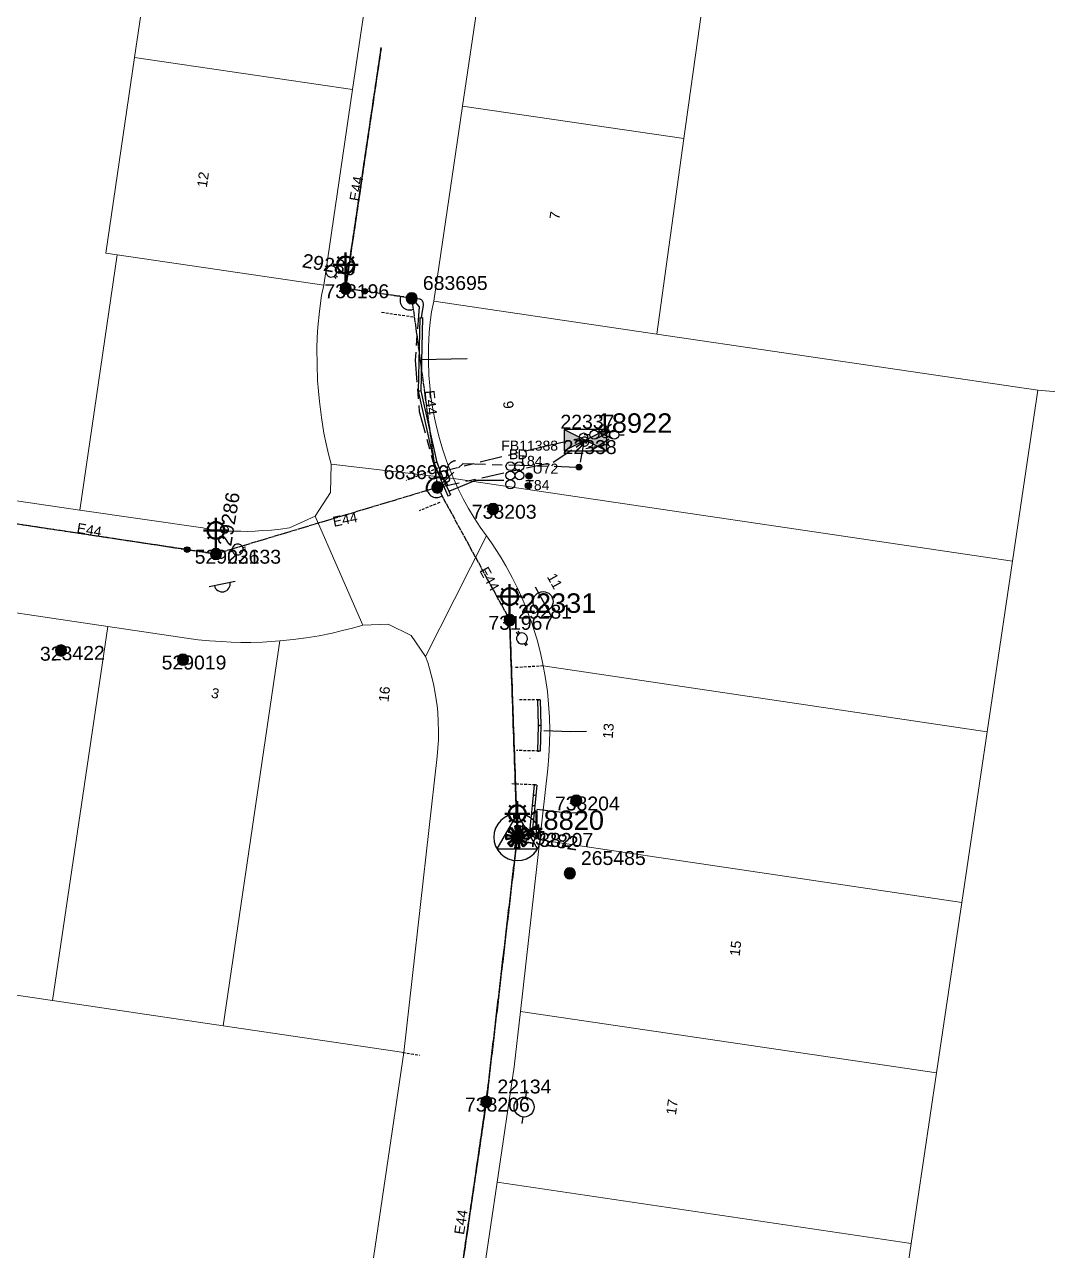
# Model space of a CAD drawing. Header units: metres. Extents: x 305195 to 306755, y 6261447 to 6263623.
# Drawn here: x 306261.3 to 306445.3, y 6262394 to 6262614.5 of the extents above; entities that cross this region are included whole.
import ezdxf
from ezdxf.enums import TextEntityAlignment as Align

# ---------------------------------------------------------------- set-up
doc = ezdxf.new("R2010")
doc.units = ezdxf.units.M
for name, pattern in [('Cable Exist OH', [1, 1, 0]), ('Cable Exist UG', [8.2, 4, -1.2, 1.8, -1.2]), ('DASHED', [0.75, 0.5, -0.25])]:
    doc.linetypes.add(name, pattern=pattern)
doc.layers.get('0').update_dxf_attribs({"color": 6})
for name, color, linetype, lineweight in [('Cadastre Buildings_SP_EXT', 9, 'Continuous', 5), ('Cadastre Land Parcels_SP_EXT', 9, 'Continuous', 5), ('Cadastre Roads_SP_EXT', 9, 'Continuous', 5)]:
    doc.layers.add(name, color=color, linetype=linetype, lineweight=lineweight)
for name, color, linetype in [('Duct_SP_EXT', 7, 'Continuous'), ('Equip_HV_EXT', 7, 'Continuous'), ('Equip_LV_EXT', 7, 'Continuous'), ('Equip_SP_HV_EXT', 7, 'Continuous'), ('Equip_SP_LV_EXT', 7, 'Continuous'), ('Equip_SP_SL_EXT', 7, 'Continuous'), ('Mains_HV_EXT', 7, 'Continuous'), ('Mains_LV_EXT', 7, 'Continuous'), ('Sub_SP_EXT', 7, 'Continuous'), ('Sub_SP_TR_HV_LV_EXT', 7, 'Continuous'), ('SupportsOH_SP_TR_HV_LV_SL_EXT', 7, 'Continuous'), ('Trench_SP_EXT', 7, 'Continuous')]:
    doc.layers.add(name, color=color, linetype=linetype)
doc.layers.add('UNKNOWN_FEATURES', color=1, linetype='DASHED', plot=False)
doc.styles.add('HVSW_LABEL', font='arial.ttf')
doc.styles.add('iecARIAL', font='arial.ttf', dxfattribs={"height": 2})
doc.styles.add('POLE_LABEL', font='arial.ttf')
doc.styles.get("Standard").update_dxf_attribs({"font": 'arial.ttf'})
doc.styles.add('SWITCH_LABEL', font='arial.ttf', dxfattribs={"height": 2.5})

# ---------------------------------------------------------------- blocks, each defined once
blk = doc.blocks.new('SUB_POLE_EXT')
blk.add_wipeout([(0, 4.22), (0.42, 4.2), (0.83, 4.14), (1.21, 4.05), (1.62, 3.9), (1.99, 3.72), (2.35, 3.51), (2.68, 3.26), (2.99, 2.99), (3.28, 2.66), (3.52, 2.34), (3.76, 1.92), (3.9, 1.62), (4.04, 1.23), (4.18, 0.63), (4.22, 0), (4.18, -0.61), (4.06, -1.15), (3.9, -1.62), (3.58, -2.24), (3.22, -2.73), (2.97, -3.01), (2.68, -3.26), (2.36, -3.5), (2, -3.72), (1.64, -3.89), (1.25, -4.03), (0.82, -4.14), (0.42, -4.2), (0, -4.22), (-0.41, -4.2), (-0.8, -4.15), (-1.21, -4.05), (-1.62, -3.9), (-1.99, -3.73), (-2.35, -3.51), (-2.68, -3.26), (-2.96, -3.02), (-3.23, -2.72), (-3.51, -2.35), (-3.71, -2.01), (-3.91, -1.6), (-4.05, -1.21), (-4.16, -0.76), (-4.22, -0.14), (-4.21, 0.39), (-4.14, 0.83), (-4.03, 1.27), (-3.9, 1.63), (-3.71, 2.02), (-3.5, 2.37), (-3.28, 2.67), (-2.99, 2.99), (-2.68, 3.27), (-2.33, 3.52), (-1.98, 3.73), (-1.63, 3.9), (-1.2, 4.05), (-0.78, 4.15), (-0.4, 4.21)])
blk.add_line((2.16, 0.48), (2.16, 0.48, 0))
blk.add_lwpolyline([(-4.22, 0, 1), (4.22, 0, 1)], format="xyb", close=True)
blk.add_lwpolyline([(2.14, 0.52), (0, 4.22), (-3.66, -2.11), (3.66, -2.11)], close=True)
for tag, height, flags, p in [('ASSET_NUM', 3.5, 8, (2, 2)), ('STREET_CODE', 0.2, 9, (1.5, 0)), ('CONSTRUCTED_VOLTAGE', 0.2, 9, (1.5, -0.2)), ('OPERATING_VOLTAGE', 0.2, 9, (1.5, -0.6)), ('OPERATED_BY', 0.2, 9, (1.5, -0.8)), ('ORIENTATION', 0.2, 9, (1.5, -1.2)), ('OWNED_BY', 0.2, 9, (1.5, -1.4)), ('SECONDARY_VOLTAGE', 0.2, 9, (1.5, -1.6)), ('STATE', 0.2, 9, (1.5, -1.8)), ('SUBSTATION_TYPE', 0.2, 9, (1.5, -2)), ('NO_PHASES', 0.2, 9, (1.5, -0.4)), ('MAINTAINED_BY', 0.2, 9, (1.5, -1)), ('USAGE', 0.2, 9, (1.5, -2.2)), ('STREETNAME', 0.2, 9, (1.5, -2.8)), ('SUBURB', 0.2, 9, (1.5, -3)), ('Z', 0.2, 1, (1.5, -3.4)), ('LEGEND', 0.2, 9, (1.5, -2.4)), ('LOCATION', 0.2, 9, (1.5, -2.6)), ('NOTES', 0.2, 9, (1.5, -3.2))]:
    blk.add_attdef(tag, text='', height=height, dxfattribs=dict(flags=flags)).set_placement(p, align=Align.MIDDLE_LEFT)
blk = doc.blocks.new('SUB_PADMOUNT_EXT')
for points in [[(0, 0), (-3.84, 1.92), (-3.84, -1.92)], [(0, 0), (3.84, 1.92), (3.84, -1.92)]]:
    blk.add_hatch(color=256).paths.add_polyline_path(points)
for p, q in [((3.84, 1.92), (-3.84, -1.92)), ((-3.84, 1.92), (3.84, -1.92))]:
    blk.add_line(p, q)
blk.add_lwpolyline([(-3.84, -1.92), (3.84, -1.92), (3.84, 1.92), (-3.84, 1.92)], close=True)
for tag, height, flags, p in [('ASSET_NUM', 3.5, 8, (2, 2)), ('STREET_CODE', 0.2, 9, (1.5, 0)), ('CONSTRUCTED_VOLTAGE', 0.2, 9, (1.5, -0.2)), ('OPERATING_VOLTAGE', 0.2, 9, (1.5, -0.6)), ('ORIENTATION', 0.2, 9, (1.5, -0.8)), ('OWNED_BY', 0.2, 9, (1.5, -1)), ('OPERATED_BY', 0.2, 9, (1.5, -1.2)), ('SECONDARY_VOLTAGE', 0.2, 9, (1.5, -1.6)), ('STATE', 0.2, 9, (1.5, -1.8)), ('SUBSTATION_TYPE', 0.2, 9, (1.5, -2.2)), ('NO_PHASES', 0.2, 9, (1.5, -0.4)), ('MAINTAINED_BY', 0.2, 9, (1.5, -1.4)), ('PARENT', 0.2, 9, (1.5, -2)), ('STREETNAME', 0.2, 9, (1.5, -3)), ('SUBURB', 0.2, 9, (1.5, -3.2)), ('Z', 0.2, 1, (1.5, -3.6)), ('USAGE', 0.2, 9, (1.5, -2.4)), ('LEGEND', 0.2, 9, (1.5, -2.6)), ('LOCATION', 0.2, 9, (1.5, -2.8)), ('NOTES', 0.2, 9, (1.5, -3.4))]:
    blk.add_attdef(tag, text='', height=height, dxfattribs=dict(flags=flags)).set_placement(p, align=Align.MIDDLE_LEFT)
blk = doc.blocks.new('DUCT_EXT')
blk.add_circle((0, 0.8), 0.8)
at = {"flags": 1}
blk.add_attdef('Z', (0, 0), '', height=0.2, dxfattribs=at)
at = {"flags": 9}
for tag, p in [('DUCT_CODE', (0, 0)), ('XSECT_TYPE', (0, -0.2)), ('STATE', (0, -0.6)), ('FB_REFERENCE', (0, -0.4)), ('NOTES', (0, -0.8))]:
    blk.add_attdef(tag, text='', height=0.2, dxfattribs=at).set_placement(p, align=Align.MIDDLE_LEFT)
blk = doc.blocks.new('LV_OH_LINKS_OPEN_EXT')
for p, q in [((-0.17, 4.97), (-0.17, 5.46)), ((0.17, 4.97), (0.17, 5.46)), ((-0.17, 3), (-0.17, 2.5)), ((0.17, 3), (0.17, 2.5))]:
    blk.add_line(p, q)
blk.add_lwpolyline([(0, 2.99, 1), (0, 4.98, 1)], format="xyb", close=True)
at = {"flags": 9}
for tag, p in [('ACTUAL_STATUS', (0, 0)), ('CONSTRUCTED_VOLTAGE', (0, -0.2)), ('OPERATING_VOLTAGE', (0, -0.6)), ('ORIENTATION', (0, -0.8)), ('OWNED_BY', (0, -1)), ('STATE', (0, -1.2)), ('SWITCH_TYPE', (0, -1.4)), ('NO_PHASES', (0, -0.4)), ('USAGE', (0, -1.6)), ('LEGEND', (0, -1.8)), ('NOTES', (0, -2))]:
    blk.add_attdef(tag, text='', height=0.2, dxfattribs=at).set_placement(p, align=Align.MIDDLE_LEFT)
at = {"flags": 1}
blk.add_attdef('Z', (0, 0), '', height=0.2, dxfattribs=at)
blk = doc.blocks.new('LV_OH_LINKS_DISTFUSE_EXT')
for p, q in [((0, 0), (0.96, 0)), ((3.84, 0), (4.8, 0))]:
    blk.add_line(p, q)
blk.add_lwpolyline([(3.84, -1.2), (3.84, 1.2), (0.96, -1.2), (0.96, 1.2)], close=True)
at = {"flags": 9}
for tag, p in [('ACTUAL_STATUS', (0, 0)), ('CONSTRUCTED_VOLTAGE', (0, -0.2)), ('OPERATING_VOLTAGE', (0, -0.6)), ('ORIENTATION', (0, -0.8)), ('OWNED_BY', (0, -1)), ('STATE', (0, -1.2)), ('SWITCH_TYPE', (0, -1.4)), ('NO_PHASES', (0, -0.4)), ('USAGE', (0, -1.6)), ('NOTES', (0, -1.8))]:
    blk.add_attdef(tag, text='', height=0.2, dxfattribs=at).set_placement(p, align=Align.MIDDLE_LEFT)
at = {"flags": 1}
blk.add_attdef('Z', (0, 0), '', height=0.2, dxfattribs=at)
blk = doc.blocks.new('SL_LANTERN_EXT')
at = {"lineweight": 40}
for p, q in [((-1.46, 5.68), (-1.06, 5.28)), ((0, 1.97), (0, 6.47)), ((1.46, 5.68), (1.06, 5.28)), ((-2.25, 4.22), (2.25, 4.22)), ((-1.46, 2.76), (-1.06, 3.16)), ((0, 0), (0, 2.72)), ((1.46, 2.76), (1.06, 3.16))]:
    blk.add_line(p, q, dxfattribs=at)
blk.add_circle((0, 4.22), 1.5, dxfattribs=at)
at = {"style": 'iecARIAL', "flags": 8}
blk.add_attdef('ASSET_NUM', (1.5, 1.5), '', height=2.5, dxfattribs=at)
for tag, p, height, flags in [('OPERATING_VOLTAGE', (0.98, -1.65), 0.2, 9), ('ORIENTATION', (0.98, -1.85), 0.2, 9), ('OWNED_BY', (0.98, -2.05), 0.2, 9), ('STATE', (0.98, -2.25), 0.2, 9), ('CONSTRUCTED_VOLTAGE', (0.98, -0.65), 0.2, 9), ('CONTROL_TYPE', (0.98, -0.85), 0.2, 9), ('LANTERN_PURPOSE', (0.98, -1.05), 0.2, 9), ('LANTERN_TYPE', (0.98, -1.25), 0.2, 9), ('NO_PHASES', (0.98, -1.45), 0.2, 9), ('LNUMBER', (2.18, -3.25), 2.5, 8), ('USAGE', (0.98, -2.45), 0.2, 9), ('CEXIST', (0.98, -2.65), 0.2, 9), ('CNEW', (0.98, -2.85), 0.2, 9), ('CNUMBER', (0.98, -3.05), 0.2, 9), ('CREMOVE', (0.98, -3.25), 0.2, 9), ('CREPLACE', (0.98, -3.45), 0.2, 9), ('LKINGHEIGHT', (0.98, -3.65), 0.2, 9), ('LBRACKET', (0.98, -3.85), 0.2, 9), ('LBRACKETVOCAB', (0.98, -4.05), 0.2, 9), ('LCATEGORY', (0.98, -4.25), 0.2, 9), ('LCHARGE1', (0.98, -4.45), 0.2, 9), ('LCHARGE1PERCENT', (0.98, -4.65), 0.2, 9), ('LCHARGE2', (0.98, -4.85), 0.2, 9), ('LCHARGE2PERCENT', (0.98, -5.05), 0.2, 9), ('LCHARGE3', (0.98, -5.25), 0.2, 9), ('LCHARGE3PERCENT', (0.98, -5.45), 0.2, 9), ('LEXIST', (0.98, -5.65), 0.2, 9), ('LLAMP', (0.98, -5.85), 0.2, 9), ('LLAMPVOCAB', (0.98, -6.05), 0.2, 9), ('LMAST', (0.98, -6.25), 0.2, 9), ('LMASTVOCAB', (0.98, -6.45), 0.2, 9), ('LNEW', (0.98, -6.65), 0.2, 9), ('LANTNUMBER', (0.98, -6.85), 0.2, 9), ('LOUTREACH', (0.98, -7.25), 0.2, 9), ('LOUTREACHVOCAB', (0.98, -7.45), 0.2, 9), ('LRATECODE', (0.98, -7.65), 0.2, 9), ('LREMOVE', (0.98, -7.85), 0.2, 9), ('LREPLACE', (0.98, -8.05), 0.2, 9), ('LTYPE', (0.98, -8.25), 0.2, 9), ('LTYPEVOCAB', (0.98, -8.45), 0.2, 9), ('LEGEND', (0.98, -8.65), 0.2, 9), ('LOCATION', (0.98, -8.85), 0.2, 9), ('STREETNAME', (0.98, -9.25), 0.2, 9), ('SUBURB', (0.98, -9.45), 0.2, 1), ('NOTES', (0.98, -9.05), 0.2, 9)]:
    blk.add_attdef(tag, p, '', height=height, dxfattribs=dict(flags=flags))
blk = doc.blocks.new('SL_NIGHTWATCH_EXT')
at = {"lineweight": 40}
h = blk.add_hatch(color=256, dxfattribs=at)
h.paths.add_polyline_path([(0.39, 1.96, 0.098491), (-0.39, 1.96), (-0.2, 0.98, -0.098491), (0.19, 0.98)])
h.paths.add_polyline_path([(0.55, 0.83, -0.098491), (0.83, 0.56), (1.66, 1.11, 0.098491), (1.11, 1.66)])
h.paths.add_polyline_path([(0.98, 0.2, -0.098491), (0.98, -0.19), (1.96, -0.39, 0.098491), (1.96, 0.39)])
h.paths.add_polyline_path([(0.83, -0.55, -0.098491), (0.56, -0.83), (1.11, -1.66, 0.098491), (1.66, -1.11)])
h.paths.add_polyline_path([(-0.19, -0.98), (-0.39, -1.96, 0.098491), (0.39, -1.96), (0.2, -0.98, -0.098491)])
h.paths.add_polyline_path([(-0.83, -0.56), (-1.66, -1.11, 0.098491), (-1.11, -1.66), (-0.55, -0.83, -0.098491)])
h.paths.add_polyline_path([(-0.98, 0.19), (-1.96, 0.39, 0.098491), (-1.96, -0.39), (-0.98, -0.2, -0.098491)])
h.paths.add_polyline_path([(-1.11, 1.66, 0.098491), (-1.66, 1.11), (-0.83, 0.55, -0.098491), (-0.56, 0.83)])
for p, q in [((-1.16, 1.63), (-1.16, 1.63, 0)), ((-1.1, 1.64), (-1.1, 1.64, 0)), ((1.08, 1.63), (1.08, 1.63, 0)), ((-0.86, -0.57), (-0.86, -0.57, 0)), ((0.82, -0.57), (0.82, -0.57, 0)), ((1.13, -1.65), (1.13, -1.65, 0)), ((1.96, -0.37), (1.96, -0.37, 0))]:
    blk.add_line(p, q, dxfattribs=at)
for points in [[(-0.98, 0.19, 0.098491), (-0.98, -0.2), (-1.96, -0.39, -0.098491), (-1.96, 0.39)], [(-0.56, 0.83, 0.098491), (-0.83, 0.55), (-1.66, 1.11, -0.098491), (-1.11, 1.66)], [(-0.2, 0.98, -0.098491), (0.19, 0.98), (0.39, 1.96, 0.098491), (-0.39, 1.96)], [(0.83, 0.56), (1.66, 1.11, 0.098491), (1.11, 1.66), (0.55, 0.83, -0.098491)], [(0.98, -0.19), (1.96, -0.39, 0.098491), (1.96, 0.39), (0.98, 0.2, -0.098491)], [(-0.83, -0.56, 0.098491), (-0.55, -0.83), (-1.11, -1.66, -0.098491), (-1.66, -1.11)], [(0.2, -0.98), (0.39, -1.96, -0.098491), (-0.39, -1.96), (-0.19, -0.98, 0.098491)], [(0.56, -0.83), (1.11, -1.66, 0.098491), (1.66, -1.11), (0.83, -0.55, -0.098491)]]:
    blk.add_lwpolyline(points, format="xyb", close=True, dxfattribs=at)
blk.add_circle((0, 0), 1, dxfattribs=at)
blk = doc.blocks.new('POLE_EXT')
blk.add_hatch(color=256).paths.add_polyline_path([(-1, 0, 1), (1, 0, 1)])
blk.add_lwpolyline([(-1, 0, 1), (1, 0, 1)], format="xyb", close=True)
for tag, height, flags, p in [('pNumber', 2.5, 8, (-17.84, 2.07)), ('OWNED_BY', 0.2, 9, (1.35, -0.4)), ('SPECIAL_USE', 0.2, 9, (1.35, -0.8)), ('STATE', 0.2, 9, (1.35, -1)), ('cLV', 0.2, 9, (1.35, -1.4)), ('hDepth', 0.2, 9, (1.35, -1.6)), ('hDia', 0.2, 9, (1.35, -1.8)), ('cHV', 0.2, 9, (1.35, -2)), ('PARENT', 0.2, 9, (1.35, -0.6)), ('USAGE', 0.2, 9, (1.35, -1.2)), ('LBRACKET', 0.2, 9, (1.35, -2.2)), ('cLinedev', 0.2, 9, (1.35, -3.4)), ('pExisting', 0.2, 9, (1.35, -3.8)), ('pFooting', 0.2, 9, (1.35, -4.4)), ('LExisting', 0.2, 9, (1.35, -2.4)), ('LANTNUMBER', 0.2, 9, (1.35, -2.6)), ('LOther', 0.2, 9, (1.35, -2.8)), ('LRemove', 0.2, 9, (1.35, -3)), ('LEGEND', 0.2, 9, (1.35, -3.2)), ('LOCATION', 0.2, 9, (1.35, -3.6)), ('PFNUMBER', 0.2, 9, (1.35, -4)), ('NEWPFNUMBER', 0.2, 9, (1.35, -4.2)), ('pNew', 0.2, 9, (1.35, -4.6)), ('pRelocate', 0.2, 9, (1.35, -5)), ('pRemove', 0.2, 9, (1.35, -5.2)), ('pReplace', 0.2, 9, (1.35, -5.4)), ('pStay', 0.2, 9, (1.35, -5.6)), ('pType', 0.2, 9, (1.35, -5.8)), ('cspan', 0.2, 9, (1.35, -6)), ('STREETNAME', 0.2, 9, (1.35, -6.2)), ('SUBURB', 0.2, 9, (1.35, -6.4)), ('NOTES', 0.2, 9, (1.35, -6.6)), ('OPERATED_BY', 0.2, 9, (1.36, -7.01)), ('MAINTAINED_BY', 0.2, 9, (1.36, -6.81))]:
    blk.add_attdef(tag, text='', height=height, dxfattribs=dict(flags=flags)).set_placement(p, align=Align.MIDDLE_LEFT)
at = {"style": 'POLE_LABEL'}
for tag, height, flags, p in [('ASSET_NUM', 2.5, 8, (2, 2)), ('STRUCTURE_PLANT_NUMBER', 0.2, 9, (1.35, 0.03)), ('STREET_CODE', 0.2, 9, (1.35, -0.2))]:
    blk.add_attdef(tag, text='', height=height, dxfattribs=dict(at, flags=flags)).set_placement(p, align=Align.MIDDLE_LEFT)
at = {"flags": 1}
blk.add_attdef('Z', (1.35, -7.33), '', height=0.2, dxfattribs=at)
blk = doc.blocks.new('LV_UG_DFUSE_CLOSED_EXT')
for points in [[(1, 0), (0, 0)], [(5.04, 0.73), (2.16, -0.72)], [(5.05, -0.71), (2.16, 0.72)], [(6.2, 0.01), (7.2, 0.01)]]:
    blk.add_lwpolyline(points)
for centre in [(1.8, 0), (5.4, 0.01)]:
    blk.add_circle(centre, 0.8)
at = {"flags": 9}
for tag, p in [('ACTUAL_STATUS', (0, 0)), ('CONSTRUCTED_VOLTAGE', (0, -0.2)), ('OPERATING_VOLTAGE', (0, -0.6)), ('ORIENTATION', (0, -0.8)), ('STATE', (0, -1)), ('SWITCH_TYPE', (0, -1.2)), ('NO_PHASES', (0, -0.4)), ('USAGE', (0, -1.4)), ('NOTES', (0, -1.6))]:
    blk.add_attdef(tag, text='', height=0.2, dxfattribs=at).set_placement(p, align=Align.MIDDLE_LEFT)
at = {"flags": 1}
blk.add_attdef('Z', (0, 0), '', height=0.2, dxfattribs=at)
blk = doc.blocks.new('HV_ABS_OPEN_EXT')
for p, q in [((-3, 6.87), (-1.8, 6.87)), ((1.8, 6.87), (3, 6.87))]:
    blk.add_line(p, q)
blk.add_circle((0, 6.87), 1.8)
for tag, height, flags, p in [('ASSET_NUM', 2.5, 8, (2, 2)), ('STREET_CODE', 0.2, 9, (1.5, 0)), ('ACTUAL_STATUS', 0.2, 9, (1.5, -0.2)), ('CONSTRUCTED_VOLTAGE', 0.2, 9, (1.5, -0.4)), ('OPERATING_VOLTAGE', 0.2, 9, (1.5, -0.8)), ('ORIENTATION', 0.2, 9, (1.5, -1)), ('OWNED_BY', 0.2, 9, (1.5, -1.2)), ('STATE', 0.2, 9, (1.5, -1.4)), ('SWITCH_TYPE', 0.2, 9, (1.5, -1.6)), ('NO_PHASES', 0.2, 9, (1.5, -0.6)), ('USAGE', 0.2, 9, (1.5, -1.8)), ('LEGEND', 0.2, 9, (1.5, -2)), ('LOCATION', 0.2, 9, (1.5, -2.2)), ('STREETNAME', 0.2, 9, (1.5, -2.4)), ('SUBURB', 0.2, 9, (1.5, -2.6)), ('OPERATED_BY', 0.2, 9, (1.5, -3.2)), ('Z', 0.2, 1, (1.5, -3.6)), ('NOTES', 0.2, 9, (1.5, -2.8)), ('MAINTAINED_BY', 0.2, 9, (1.5, -3)), ('LABEL_ALIGNMENT', 0.2, 9, (1.5, -3.4))]:
    blk.add_attdef(tag, text='', height=height, dxfattribs=dict(flags=flags)).set_placement(p, align=Align.MIDDLE_LEFT)
blk = doc.blocks.new('HV_USL_CLOSED_EXT')
blk.add_line((2.4, 5.5), (-2.4, 5.5))
blk.add_lwpolyline([(1.44, 5.5, 0.414214), (0, 6.94, 0.414214), (-1.44, 5.5)], format="xyb")
for tag, height, flags, p in [('ASSET_NUM', 2.5, 8, (2, 2)), ('STREET_CODE', 0.2, 9, (1.5, 0)), ('ACTUAL_STATUS', 0.2, 9, (1.5, -0.2)), ('CONSTRUCTED_VOLTAGE', 0.2, 9, (1.5, -0.4)), ('OPERATING_VOLTAGE', 0.2, 9, (1.5, -0.8)), ('ORIENTATION', 0.2, 9, (1.5, -1)), ('OWNED_BY', 0.2, 9, (1.5, -1.2)), ('OPERATED_BY', 0.2, 9, (1.5, -1.4)), ('STATE', 0.2, 9, (1.5, -1.8)), ('SWITCH_TYPE', 0.2, 9, (1.5, -2)), ('NO_PHASES', 0.2, 9, (1.5, -0.6)), ('MAINTAINED_BY', 0.2, 9, (1.5, -1.6)), ('USAGE', 0.2, 9, (1.5, -2.2)), ('STREETNAME', 0.2, 9, (1.5, -2.8)), ('SUBURB', 0.2, 9, (1.5, -3)), ('Z', 0.2, 1, (1.5, -3.6)), ('LEGEND', 0.2, 9, (1.5, -2.4)), ('LOCATION', 0.2, 9, (1.5, -2.6)), ('NOTES', 0.2, 9, (1.5, -3.2)), ('LABEL_ALIGNMENT', 0.2, 9, (1.5, -3.4))]:
    blk.add_attdef(tag, text='', height=height, dxfattribs=dict(flags=flags)).set_placement(p, align=Align.MIDDLE_LEFT)
blk = doc.blocks.new('HV_ABS_CLOSED_EXT')
blk.add_line((-3, 6.87), (3, 6.87))
blk.add_circle((0, 6.87), 1.8)
at = {"style": 'HVSW_LABEL'}
for tag, height, flags, p in [('ASSET_NUM', 3.5, 8, (2, 2)), ('STREET_CODE', 0.2, 9, (0, -0.2))]:
    blk.add_attdef(tag, text='', height=height, dxfattribs=dict(at, flags=flags)).set_placement(p, align=Align.MIDDLE_LEFT)
at = {"flags": 1}
blk.add_attdef('Z', (0, 0), '', height=0.2, dxfattribs=at)
at = {"flags": 9}
for tag, p in [('ACTUAL_STATUS', (0, -0.4)), ('CONSTRUCTED_VOLTAGE', (0, -0.6)), ('OPERATING_VOLTAGE', (0, -1)), ('ORIENTATION', (0, -1.2)), ('OWNED_BY', (0, -1.4)), ('STATE', (0, -1.6)), ('SWITCH_TYPE', (0, -1.8)), ('NO_PHASES', (0, -0.8)), ('USAGE', (0, -2)), ('LEGEND', (0, -2.2)), ('STREETNAME', (0, -2.6)), ('SUBURB', (0, -2.8)), ('LOCATION', (0, -2.4)), ('NOTES', (0, -3))]:
    blk.add_attdef(tag, text='', height=0.2, dxfattribs=at).set_placement(p, align=Align.MIDDLE_LEFT)
blk = doc.blocks.new('SWG_HOLEC_SU_EXT')
blk.add_line((1.8, -2), (5.8, -2))
for points in [[(1, 0), (0, 0)], [(6.6, 0), (7.6, 0)]]:
    blk.add_lwpolyline(points)
for points in [[(1.8, -0.8, 1), (1.8, 0.8, 1)], [(5.8, -0.8, 1), (5.8, 0.8, 1)]]:
    blk.add_lwpolyline(points, format="xyb", close=True)
at = {"style": 'SWITCH_LABEL', "flags": 8}
blk.add_attdef('ASSET_NUM', text='', height=2.5, rotation=179.9544, dxfattribs=at).set_placement((-2.4, 0), align=Align.MIDDLE_LEFT)
at = {"flags": 1}
blk.add_attdef('Z', (0, 0), '', height=0.2, dxfattribs=at)
at = {"flags": 9}
for tag, p in [('ACTUAL_STATUS', (0, -0.4)), ('CONSTRUCTED_VOLTAGE', (0, -0.6)), ('OPERATING_VOLTAGE', (0, -1)), ('ORIENTATION', (0, -1.2)), ('OWNED_BY', (0, -1.4)), ('STATE', (0, -1.8)), ('SWITCH_TYPE', (0, -2)), ('NO_PHASES', (0, -0.8)), ('PARENT', (0, -1.6)), ('USAGE', (0, -2.2)), ('STREETNAME', (0, -2.6)), ('SUBURB', (0, -2.8)), ('LOCATION', (0, -2.4)), ('NOTES', (0, -3))]:
    blk.add_attdef(tag, text='', height=0.2, dxfattribs=at).set_placement(p, align=Align.MIDDLE_LEFT)
at = {"style": 'SWITCH_LABEL', "flags": 9}
blk.add_attdef('STREET_CODE', text='', height=0.2, dxfattribs=at).set_placement((0, -0.2), align=Align.MIDDLE_LEFT)
blk = doc.blocks.new('CABLE_LARGE_EXT')
h = blk.add_hatch(color=256)
edge = h.paths.add_edge_path()
edge.add_arc((0, 0.55), 0.55, 0, 360)
blk.add_circle((0, 0.55), 0.55)
at = {"flags": 1}
blk.add_attdef('Z', (0, 0), '', height=0.2, dxfattribs=at)
at = {"flags": 9}
for tag, p in [('COND_CODE', (0, 0)), ('STATE', (0, -0.4)), ('XSECT_SIZE', (0, -0.6)), ('FB_REFERENCE', (0, -0.2)), ('NOTES', (0, -0.8))]:
    blk.add_attdef(tag, text='', height=0.2, dxfattribs=at).set_placement(p, align=Align.MIDDLE_LEFT)
blk = doc.blocks.new('CONNECTOR_NODE_EXT')
h = blk.add_hatch(color=256)
edge = h.paths.add_edge_path()
edge.add_arc((0, 0), 0.5, 0, 360)
blk.add_circle((0, 0), 0.5)
at = {"flags": 1}
blk.add_attdef('Z', (0, 0), '', height=0.2, dxfattribs=at)
at = {"flags": 9}
for tag, p in [('CONNECTOR_TYPE', (0, 0)), ('CONSTRUCTED_VOLTAGE', (0, -0.2)), ('OPERATING_VOLTAGE', (0, -0.6)), ('ORIENTATION', (0, -0.8)), ('SUBTYPE', (0, -1)), ('NO_PHASES', (0, -0.4)), ('USAGE', (0, -1.2)), ('NOTES', (0, -1.4))]:
    blk.add_attdef(tag, text='', height=0.2, dxfattribs=at).set_placement(p, align=Align.MIDDLE_LEFT)

msp = doc.modelspace()

# ---------------------------------------------------------------- linework, layer by layer
at = {"layer": 'Cadastre Buildings_SP_EXT', "linetype": 'Continuous'}
msp.add_lwpolyline([(306305.73, 6262523.58), (306307.35, 6262523.76), (306308.97, 6262524.01), (306313.58, 6262526.13), (306316.36, 6262530.37), (306316.45, 6262535.44), (306315.96, 6262537.28), (306315.53, 6262539.13), (306315.16, 6262541.01), (306314.71, 6262543.85), (306314.34, 6262546.7), (306314.15, 6262548.61), (306314.02, 6262550.53), (306313.91, 6262553.41), (306313.89, 6262556.29), (306313.95, 6262558.2), (306314.06, 6262560.12), (306314.34, 6262562.97), (306314.7, 6262565.81), (306315.11, 6262567.66), (306277.94, 6262573.11), (306271.23, 6262527.21), (306293.36, 6262523.99), (306294.71, 6262523.73), (306296.07, 6262523.54), (306297.44, 6262523.42), (306298.81, 6262523.38), (306300.18, 6262523.42), (306301.49, 6262523.37), (306302.8, 6262523.4), (306304.11, 6262523.5), (306305.73, 6262523.58)], close=True, dxfattribs=at)
at = {"layer": 'Cadastre Land Parcels_SP_EXT', "linetype": 'Continuous'}
for points in [[(306281.11, 6262608.59), (306286.3, 6262643.76), (306290.63, 6262673.14), (306199.16, 6262686.6), (306217.03, 6262807.88), (306193.63, 6262811.13), (306189.36, 6262782.14), (306161.1, 6262590.28), (306148.31, 6262592.16), (306148.26, 6262592.17), (306143.71, 6262592.85), (306135.32, 6262594.11), (306128.62, 6262548.29), (306136.63, 6262547.08), (306140.88, 6262546.44), (306141.62, 6262546.33), (306194.37, 6262538.54), (306271.23, 6262527.21), (306277.94, 6262573.11), (306275.95, 6262573.43), (306281.11, 6262608.59)], [(306477.08, 6262772.08), (306405.96, 6262781.95), (306389.66, 6262664.46), (306384.77, 6262629.23), (306379.88, 6262594), (306375, 6262558.85), (306443.53, 6262548.76), (306447, 6262548.45), (306477.08, 6262772.08)], [(306320.29, 6262602.86), (306281.11, 6262608.59), (306275.95, 6262573.43), (306277.94, 6262573.11), (306315.11, 6262567.66), (306320.29, 6262602.86)], [(306379.88, 6262594), (306340.08, 6262599.87), (306334.9, 6262564.75), (306375, 6262558.85), (306379.88, 6262594)], [(306375, 6262558.85), (306334.9, 6262564.75), (306334.5, 6262562.88), (306334.26, 6262561), (306334.08, 6262559.11), (306333.97, 6262556.55), (306333.95, 6262554), (306334.02, 6262551.45), (306334.17, 6262549.53), (306334.39, 6262547.62), (306334.67, 6262545.71), (306335.03, 6262543.82), (306335.44, 6262541.94), (306335.93, 6262540.08), (306336.47, 6262538.24), (306337.08, 6262536.43), (306337.5, 6262535.23), (306337.97, 6262534.05), (306338.47, 6262532.9), (306438.97, 6262518.02), (306443.53, 6262548.76), (306375, 6262558.85)], [(306438.97, 6262518.02), (306338.47, 6262532.9), (306339.3, 6262531.05), (306340.18, 6262529.24), (306341.14, 6262527.48), (306342.15, 6262525.78), (306343.23, 6262524.14), (306344.37, 6262522.56), (306345.31, 6262521.29), (306346.2, 6262519.96), (306347.05, 6262518.59), (306347.84, 6262517.17), (306349.01, 6262515.06), (306350.09, 6262512.89), (306350.76, 6262511.44), (306351.39, 6262509.94), (306351.95, 6262508.42), (306352.52, 6262506.92), (306353.03, 6262505.39), (306353.49, 6262503.84), (306354.08, 6262501.52), (306354.6, 6262499.16), (306434.42, 6262487.33), (306438.97, 6262518.02)], [(306276.27, 6262506.28), (306245.59, 6262510.81), (306235.65, 6262443.52), (306242.35, 6262442.52), (306266.33, 6262438.98), (306276.27, 6262506.28)], [(306307.24, 6262503.67), (306305.66, 6262503.54), (306304.08, 6262503.47), (306301.98, 6262503.41), (306300.22, 6262503.38), (306298.46, 6262503.43), (306296.71, 6262503.54), (306294.6, 6262503.68), (306292.51, 6262503.89), (306290.42, 6262504.19), (306276.27, 6262506.28), (306266.33, 6262438.98), (306297.01, 6262434.45), (306307.24, 6262503.67)], [(306333.41, 6262500.84), (306330.83, 6262504.64), (306326.73, 6262506.71), (306322.14, 6262506.52), (306320.31, 6262505.99), (306318.48, 6262505.52), (306316.63, 6262505.09), (306314.29, 6262504.61), (306311.95, 6262504.22), (306309.6, 6262503.9), (306307.24, 6262503.67), (306297.01, 6262434.45), (306329.52, 6262429.64), (306335.5, 6262482.89), (306335.66, 6262484.39), (306335.74, 6262485.91), (306335.75, 6262487.42), (306335.72, 6262489.14), (306335.62, 6262490.85), (306335.52, 6262491.99), (306335.36, 6262493.13), (306335.16, 6262494.25), (306334.84, 6262495.94), (306334.44, 6262497.6), (306334.15, 6262498.71), (306333.81, 6262499.79), (306333.41, 6262500.84)], [(306266.33, 6262438.98), (306242.35, 6262442.52), (306237.35, 6262406.39), (306235.17, 6262393.81), (306221.88, 6262304.77), (306199.16, 6262299.53), (306170.08, 6262292.83), (306175.92, 6262268.27), (306185.37, 6262228.63), (306200.58, 6262226.41), (306284.84, 6262214.15), (306287.42, 6262231.73), (306312.6, 6262319.91), (306312.96, 6262321.18), (306313.28, 6262322.46), (306313.88, 6262325.03), (306314.16, 6262326.32), (306314.4, 6262327.63), (306314.82, 6262330.23), (306329.52, 6262429.64), (306297.01, 6262434.45), (306266.33, 6262438.98)], [(306425.31, 6262425.97), (306350.49, 6262437.05), (306349.36, 6262427.05), (306346.3, 6262406.32), (306420.76, 6262395.3), (306425.31, 6262425.97)], [(306420.76, 6262395.3), (306346.3, 6262406.32), (306341.76, 6262375.64), (306416.22, 6262364.63), (306418.13, 6262377.38), (306420.76, 6262395.3)]]:
    msp.add_lwpolyline(points, close=True, dxfattribs=at)
msp.add_lwpolyline([(306706.71, 6262386.21), (306708.91, 6262401.2), (306713.36, 6262431.51), (306717.81, 6262461.78), (306719.89, 6262475.98), (306722.24, 6262491.94), (306725.31, 6262512.86), (306726.64, 6262521.96), (306720.82, 6262522.95), (306600.25, 6262534.05), (306447, 6262548.45), (306447, 6262548.45), (306443.53, 6262548.76), (306438.97, 6262518.02), (306434.42, 6262487.33), (306429.86, 6262456.65), (306425.31, 6262425.97), (306420.76, 6262395.3), (306418.13, 6262377.38)], dxfattribs=at)
at = {"layer": 'Cadastre Roads_SP_EXT', "linetype": 'Continuous'}
for points in [[(306325.49, 6262638.03), (306320.29, 6262602.86), (306315.11, 6262567.66), (306314.7, 6262565.81), (306314.34, 6262562.97), (306314.06, 6262560.12), (306313.95, 6262558.21), (306313.89, 6262556.29), (306313.91, 6262553.41), (306314.02, 6262550.53), (306314.15, 6262548.61), (306314.34, 6262546.7), (306314.71, 6262543.85), (306315.16, 6262541.01), (306315.53, 6262539.13), (306315.96, 6262537.28), (306316.45, 6262535.44), (306325.66, 6262534.38), (306338.47, 6262532.9), (306337.97, 6262534.05), (306337.5, 6262535.23), (306337.08, 6262536.43), (306336.47, 6262538.24), (306335.93, 6262540.08), (306335.44, 6262541.94), (306335.03, 6262543.82), (306334.67, 6262545.71), (306334.39, 6262547.62), (306334.17, 6262549.53), (306334.02, 6262551.45), (306333.95, 6262554), (306333.97, 6262556.55), (306334.08, 6262559.11), (306334.26, 6262561), (306334.5, 6262562.88), (306334.9, 6262564.75), (306340.08, 6262599.87), (306345.27, 6262635.06)], [(306245.59, 6262510.81), (306276.27, 6262506.28), (306290.42, 6262504.19), (306292.51, 6262503.89), (306294.6, 6262503.68), (306296.71, 6262503.54), (306298.46, 6262503.43), (306300.22, 6262503.38), (306301.98, 6262503.41), (306304.08, 6262503.47), (306305.66, 6262503.54), (306307.24, 6262503.67), (306309.6, 6262503.9), (306311.95, 6262504.22), (306314.29, 6262504.61), (306316.63, 6262505.09), (306318.48, 6262505.52), (306320.31, 6262505.99), (306322.14, 6262506.52), (306317.73, 6262516.62), (306313.58, 6262526.13), (306308.97, 6262524.01), (306307.35, 6262523.76), (306305.73, 6262523.58), (306304.11, 6262523.5), (306302.8, 6262523.4), (306301.49, 6262523.37), (306300.18, 6262523.42), (306298.81, 6262523.38), (306297.44, 6262523.42), (306296.07, 6262523.54), (306294.71, 6262523.73), (306293.36, 6262523.99), (306271.23, 6262527.21), (306194.37, 6262538.54)]]:
    msp.add_lwpolyline(points, dxfattribs=at)
at = {"layer": 'Duct_SP_EXT'}
for p, q in [((306332.39, 6262561.79), (306332.09, 6262548.57)), ((306332.39, 6262561.79), (306332.63, 6262561.78)), ((306332.87, 6262561.78), (306332.57, 6262548.62)), ((306332.87, 6262561.78), (306332.63, 6262561.78)), ((306332.09, 6262548.57), (306332.33, 6262548.6)), ((306332.09, 6262548.57), (306334.99, 6262535.67)), ((306332.57, 6262548.62), (306332.33, 6262548.6)), ((306332.57, 6262548.62), (306335.45, 6262535.78)), ((306334.99, 6262535.67), (306335.22, 6262535.73)), ((306335, 6262535.64), (306335.22, 6262535.73)), ((306335.44, 6262535.81), (306335.22, 6262535.73)), ((306335.45, 6262535.78), (306335.22, 6262535.73)), ((306335.44, 6262535.81), (306336.59, 6262532.84)), ((306335, 6262535.64), (306336.15, 6262532.66)), ((306336.15, 6262532.66), (306336.37, 6262532.75)), ((306336.15, 6262532.66), (306337.46, 6262529.74)), ((306336.59, 6262532.84), (306336.37, 6262532.75)), ((306336.59, 6262532.84), (306337.89, 6262529.93)), ((306337.46, 6262529.74), (306337.68, 6262529.84)), ((306337.89, 6262529.93), (306337.68, 6262529.84)), ((306353.55, 6262493.05), (306353.79, 6262493.05)), ((306353.55, 6262493.05), (306353.7, 6262488.46)), ((306354.03, 6262493.06), (306353.79, 6262493.05)), ((306354.03, 6262493.06), (306354.18, 6262488.46)), ((306353.7, 6262488.46), (306353.54, 6262483.87)), ((306353.7, 6262488.46), (306353.94, 6262488.46)), ((306354.18, 6262488.46), (306353.94, 6262488.46)), ((306354.18, 6262488.46), (306354.02, 6262483.85)), ((306353.54, 6262483.87), (306353.78, 6262483.86)), ((306354.02, 6262483.85), (306353.78, 6262483.86)), ((306352.93, 6262477.79), (306352.78, 6262475.92)), ((306352.93, 6262477.79), (306353.17, 6262477.77)), ((306353.41, 6262477.75), (306353.17, 6262477.77)), ((306353.41, 6262477.75), (306353.26, 6262475.88)), ((306352.78, 6262475.92), (306353.02, 6262475.9)), ((306353.26, 6262475.88), (306353.02, 6262475.9))]:
    msp.add_line(p, q, dxfattribs=at)
at = {"layer": 'Duct_SP_EXT', "linetype": 'Continuous'}
for points in [[(306340.93, 6262554.42), (306338.06, 6262554.36), (306332.69, 6262554.25)], [(306362.36, 6262487.35), (306359.57, 6262487.29), (306354.7, 6262487.47)]]:
    msp.add_lwpolyline(points, dxfattribs=at)
at = {"layer": 'Duct_SP_EXT'}
msp.add_lwpolyline([(306347.52, 6262532.54), (306342.41, 6262532.54), (306337.76, 6262530.58)], dxfattribs=at)
at = {"layer": 'Mains_HV_EXT', "linetype": 'Cable Exist OH'}
for points in [[(306330.94, 6262565.29), (306319.05, 6262567.06), (306325.45, 6262610.39)], [(306295.73, 6262519.31), (306185.25, 6262535.84)], [(306335.56, 6262531.27), (306295.73, 6262519.31)], [(306335.56, 6262531.27), (306348.55, 6262507.42)], [(306344.34, 6262420.78), (306337.84, 6262376.32)]]:
    msp.add_lwpolyline(points, dxfattribs=at)
at = {"layer": 'Mains_HV_EXT', "linetype": 'Cable Exist UG'}
for points in [[(306330.94, 6262565.29), (306332.28, 6262563.76), (306331.55, 6262554.19), (306332.3, 6262544.96), (306335.31, 6262533.91), (306355.18, 6262538.78), (306360.08, 6262539.84), (306361.96, 6262539.75)], [(306335.56, 6262531.27), (306356.36, 6262535.84), (306360.48, 6262538.53), (306362.2, 6262539.8)]]:
    msp.add_lwpolyline(points, dxfattribs=at)
at = {"layer": 'Mains_HV_EXT', "linetype": 'Continuous'}
msp.add_lwpolyline([(306337.45, 6262531.68, 0.925461), (306333.55, 6262530.55)], format="xyb", dxfattribs=at)
at = {"layer": 'Mains_LV_EXT', "linetype": 'Cable Exist OH'}
for points in [[(306325.42, 6262610.22), (306319.05, 6262567.06)], [(306322.49, 6262566.55), (306319.05, 6262567.06)], [(306330.94, 6262565.29), (306322.49, 6262566.55)], [(306330.94, 6262565.29), (306335.56, 6262531.27)], [(306335.56, 6262531.27), (306295.73, 6262519.31)], [(306335.56, 6262531.27), (306348.55, 6262507.42)], [(306244.91, 6262527.03), (306290.56, 6262520.1)], [(306290.56, 6262520.1), (306295.73, 6262519.31)], [(306337.84, 6262376.32), (306344.34, 6262420.78)]]:
    msp.add_lwpolyline(points, dxfattribs=at)
at = {"layer": 'Mains_LV_EXT', "linetype": 'Continuous'}
for points in [[(306328.96, 6262565.58, 0.666198), (306331.21, 6262563.31)], [(306335.34, 6262532.88, 1.344282), (306336.38, 6262529.76)]]:
    msp.add_lwpolyline(points, format="xyb", dxfattribs=at)
at = {"layer": 'Mains_LV_EXT', "linetype": 'Cable Exist UG'}
for points in [[(306361.96, 6262539.75), (306361.03, 6262534.93)], [(306335.56, 6262531.27), (306340.18, 6262535.58), (306361.03, 6262534.93)]]:
    msp.add_lwpolyline(points, dxfattribs=at)
at = {"layer": 'Trench_SP_EXT', "linetype": 'Cable Exist UG'}
for points in [[(306330.94, 6262565.29), (306332.35, 6262565.18)], [(306333.02, 6262564.03), (306332.73, 6262562.57), (306332.63, 6262561.78)]]:
    msp.add_lwpolyline(points, dxfattribs=at)
for points in [[(306332.35, 6262565.18, -0.369935), (306333.02, 6262564.03)], [(306335.56, 6262531.27, 0.165682), (306336.57, 6262531.76), (306336.57, 6262531.76), (306337.82, 6262532.59), (306337.34, 6262534.18), (306337.34, 6262534.18, -0.447105), (306338.81, 6262536.05)]]:
    msp.add_lwpolyline(points, format="xyb", dxfattribs=at)
at = {"layer": 'UNKNOWN_FEATURES'}
for points in [[(306326.05, 6262566.11), (306330.11, 6262565.51)], [(306325.52, 6262562.79), (306331.39, 6262561.93)], [(306335.59, 6262534.72), (306329.91, 6262532.54)], [(306335.98, 6262528.56), (306332.26, 6262527.07)], [(306354.6, 6262499.16), (306349.35, 6262498.86)], [(306353.79, 6262493.05), (306350, 6262493.07)], [(306353.78, 6262483.86), (306349.79, 6262483.96)], [(306352.23, 6262482.53), (306352.18, 6262482.58)], [(306353.17, 6262477.77), (306348.9, 6262477.95)], [(306329.31, 6262429.64), (306332.34, 6262429.18)]]:
    msp.add_lwpolyline(points, dxfattribs=at)

# ---------------------------------------------------------------- block references
at = {"layer": 'Duct_SP_EXT'}
for name, p in [('DUCT_EXT', (306348.69, 6262534.29)), ('DUCT_EXT', (306350.29, 6262534.28)), ('DUCT_EXT', (306348.68, 6262532.62)), ('DUCT_EXT', (306350.32, 6262532.62)), ('CABLE_LARGE_EXT', (306352.02, 6262532.77)), ('DUCT_EXT', (306348.66, 6262531.04)), ('CABLE_LARGE_EXT', (306351.9, 6262531.03))]:
    msp.add_blockref(name, p, dxfattribs=at)
at = {"layer": 'Equip_HV_EXT'}
ref = msp.add_blockref('SWG_HOLEC_SU_EXT', (306360.08, 6262539.84), dxfattribs=dict(at, rotation=11.75667421659662))
ref.add_attrib('ASSET_NUM', '22337', dxfattribs={"layer": '0', "height": 2.5, "style": 'SWITCH_LABEL'}).set_placement((306357.68, 6262541.09), align=Align.BOTTOM_LEFT)
ref = msp.add_blockref('SWG_HOLEC_SU_EXT', (306360.48, 6262538.53), dxfattribs=dict(at, rotation=32.92074669406628))
ref.add_attrib('ASSET_NUM', '22338', dxfattribs={"layer": '0', "height": 2.5, "style": 'SWITCH_LABEL'}).set_placement((306358.08, 6262539.78), align=Align.TOP_LEFT)
at = {"layer": 'Equip_LV_EXT'}
for name, p in [('CONNECTOR_NODE_EXT', (306322.49, 6262566.55)), ('LV_UG_DFUSE_CLOSED_EXT', (306361.96, 6262540.75)), ('CONNECTOR_NODE_EXT', (306361.03, 6262534.93)), ('CONNECTOR_NODE_EXT', (306290.56, 6262520.1))]:
    msp.add_blockref(name, p, dxfattribs=at)
at = {"layer": 'Equip_SP_HV_EXT'}
ref = msp.add_blockref('HV_USL_CLOSED_EXT', (306295.73, 6262519.31), dxfattribs=dict(at, rotation=191.7524076853104))
ref.add_attrib('ASSET_NUM', '22133', dxfattribs={"layer": '0', "height": 2.5}).set_placement((306297.73, 6262520.06), align=Align.TOP_LEFT)
ref = msp.add_blockref('HV_ABS_CLOSED_EXT', (306348.55, 6262507.42), dxfattribs=dict(at, rotation=298.9504374312755))
ref.add_attrib('ASSET_NUM', '22331', dxfattribs={"layer": '0', "height": 3.5, "style": 'HVSW_LABEL'}).set_placement((306350.55, 6262507.67), align=Align.BOTTOM_LEFT)
ref = msp.add_blockref('HV_ABS_OPEN_EXT', (306344.34, 6262420.78), dxfattribs=dict(at, rotation=262.1678284330104))
ref.add_attrib('ASSET_NUM', '22134', dxfattribs={"layer": '0', "height": 2.5}).set_placement((306346.34, 6262421.53), align=Align.BOTTOM_LEFT)
at = {"layer": 'Equip_SP_LV_EXT'}
for p, rotation in [((306319.05, 6262567.06), 40.05552145464456), ((306295.73, 6262519.31), 281.7886326344398), ((306348.55, 6262507.42), 213.6773568939583)]:
    msp.add_blockref('LV_OH_LINKS_OPEN_EXT', p, dxfattribs=dict(at, rotation=rotation))
at = {"layer": 'Equip_SP_SL_EXT'}
ref = msp.add_blockref('SL_LANTERN_EXT', (306319.05, 6262567.06), dxfattribs=at)
ref.add_attrib('ASSET_NUM', '29280', dxfattribs={"layer": '0', "height": 2.5, "rotation": 350.5261, "style": 'iecARIAL'}).set_placement((306320.55, 6262568.56), align=Align.BOTTOM_RIGHT)
ref = msp.add_blockref('SL_LANTERN_EXT', (306295.73, 6262519.31), dxfattribs=at)
ref.add_attrib('ASSET_NUM', '29286', dxfattribs={"layer": '0', "height": 2.5, "rotation": 80.6229, "style": 'iecARIAL'}).set_placement((306297.23, 6262520.81), align=Align.MIDDLE_LEFT)
ref = msp.add_blockref('SL_LANTERN_EXT', (306348.55, 6262507.42), dxfattribs=at)
ref.add_attrib('ASSET_NUM', '29281', dxfattribs={"layer": '0', "height": 2.5, "rotation": 0.0139, "style": 'iecARIAL'}).set_placement((306350.05, 6262508.92), align=Align.MIDDLE_LEFT)
at = {"layer": 'Sub_SP_EXT'}
ref = msp.add_blockref('SUB_PADMOUNT_EXT', (306362.2, 6262539.8), dxfattribs=at)
ref.add_attrib('ASSET_NUM', '18922', dxfattribs={"layer": '0', "height": 3.5}).set_placement((306364.2, 6262540.05), align=Align.BOTTOM_LEFT)
at = {"layer": 'Sub_SP_TR_HV_LV_EXT'}
ref = msp.add_blockref('SUB_POLE_EXT', (306349.92, 6262468.38), dxfattribs=at)
ref.add_attrib('ASSET_NUM', '18820', dxfattribs={"layer": '0', "height": 3.5}).set_placement((306351.92, 6262468.63), align=Align.BOTTOM_LEFT)
at = {"layer": 'SupportsOH_SP_TR_HV_LV_SL_EXT'}
ref = msp.add_blockref('POLE_EXT', (306330.94, 6262565.29), dxfattribs=at)
ref.add_attrib('ASSET_NUM', '683695', dxfattribs={"layer": '0', "height": 2.5, "style": 'POLE_LABEL'}).set_placement((306332.94, 6262566.04), align=Align.BOTTOM_LEFT)
ref = msp.add_blockref('POLE_EXT', (306319.05, 6262567.06), dxfattribs=at)
ref.add_attrib('ASSET_NUM', '738196', dxfattribs={"layer": '0', "height": 2.5, "style": 'POLE_LABEL'}).set_placement((306321.05, 6262567.81), align=Align.TOP_CENTER)
ref = msp.add_blockref('POLE_EXT', (306335.56, 6262531.27), dxfattribs=at)
ref.add_attrib('ASSET_NUM', '683696', dxfattribs={"layer": '0', "height": 2.5, "style": 'POLE_LABEL'}).set_placement((306337.56, 6262532.02), align=Align.BOTTOM_RIGHT)
ref = msp.add_blockref('POLE_EXT', (306345.57, 6262527.4), dxfattribs=at)
ref.add_attrib('ASSET_NUM', '738203', dxfattribs={"layer": '0', "height": 2.5, "style": 'POLE_LABEL'}).set_placement((306347.57, 6262528.15), align=Align.TOP_CENTER)
ref = msp.add_blockref('POLE_EXT', (306295.73, 6262519.31), dxfattribs=at)
ref.add_attrib('ASSET_NUM', '529036', dxfattribs={"layer": '0', "height": 2.5, "style": 'POLE_LABEL'}).set_placement((306297.73, 6262520.06), align=Align.TOP_CENTER)
ref = msp.add_blockref('POLE_EXT', (306348.55, 6262507.42), dxfattribs=at)
ref.add_attrib('ASSET_NUM', '731967', dxfattribs={"layer": '0', "height": 2.5, "style": 'POLE_LABEL'}).set_placement((306350.55, 6262508.17), align=Align.TOP_CENTER)
ref = msp.add_blockref('POLE_EXT', (306267.88, 6262501.95), dxfattribs=at)
ref.add_attrib('ASSET_NUM', '323422', dxfattribs={"layer": '0', "height": 2.5, "rotation": 1, "style": 'POLE_LABEL'}).set_placement((306269.88, 6262502.7), align=Align.TOP_CENTER)
ref = msp.add_blockref('POLE_EXT', (306289.79, 6262500.28), dxfattribs=at)
ref.add_attrib('ASSET_NUM', '529019', dxfattribs={"layer": '0', "height": 2.5, "style": 'POLE_LABEL'}).set_placement((306291.79, 6262501.03), align=Align.TOP_CENTER)
ref = msp.add_blockref('POLE_EXT', (306344.34, 6262420.78), dxfattribs=at)
ref.add_attrib('ASSET_NUM', '738206', dxfattribs={"layer": '0', "height": 2.5, "style": 'POLE_LABEL'}).set_placement((306346.34, 6262421.53), align=Align.TOP_CENTER)

# ---------------------------------------------------------------- texts
at = {"layer": 'Cadastre Land Parcels_SP_EXT'}
for s, rotation, p in [('12', 81.6034, (306294.08, 6262585.13)), ('7', 81.6414, (306357.47, 6262579.37)), ('9', 276.9032, (306347.35, 6262546.71)), ('11', 299.0713, (306355.2, 6262515.22)), ('3', 347.1518, (306294.73, 6262493.53)), ('16', 83.6483, (306326.75, 6262492.61)), ('13', 85.2361, (306367.07, 6262486.01)), ('15', 83.5501, (306389.9, 6262446.89)), ('17', 82.01, (306378.44, 6262418.34))]:
    msp.add_text(s, height=1.8, rotation=rotation, dxfattribs=at).set_placement(p)
at = {"layer": 'Duct_SP_EXT'}
for s, p in [('FB11388', (306347.05, 6262537.89)), ('B', (306348.42, 6262536.35)), ('D', (306349.96, 6262536.35)), ('U72', (306352.67, 6262533.76)), ('T84', (306351.37, 6262530.8))]:
    msp.add_text(s, height=1.8, dxfattribs=at).set_placement(p)
at = {"layer": 'Mains_LV_EXT'}
for s, rotation, p in [('E44', 80.5239, (306321.49, 6262582.66)), ('E44', 276.6647, (306333.22, 6262548.64)), ('T84', 357.094, (306350.08, 6262535.27)), ('E44', 350.249, (306270.6, 6262523.13)), ('E44', 11.8249, (306316.94, 6262524.18)), ('E44', 298.9504, (306343.05, 6262516.34)), ('E44', 80.9307, (306340.32, 6262396.8))]:
    msp.add_text(s, height=1.8, rotation=rotation, dxfattribs=at).set_placement(p)

# ---------------------------------------------------------------- next in the draw order: linework, layer by layer
at = {"layer": 'Cadastre Land Parcels_SP_EXT', "linetype": 'Continuous'}
for points in [[(306434.42, 6262487.33), (306354.6, 6262499.16), (306354.89, 6262497.65), (306355.14, 6262496.12), (306355.33, 6262494.58), (306355.55, 6262492.27), (306355.7, 6262489.94), (306355.77, 6262487.61), (306355.72, 6262485.29), (306355.59, 6262482.97), (306355.39, 6262480.65), (306353.96, 6262467.9), (306429.86, 6262456.65), (306434.42, 6262487.33)], [(306429.86, 6262456.65), (306353.96, 6262467.9), (306350.49, 6262437.05), (306425.31, 6262425.97), (306429.86, 6262456.65)]]:
    msp.add_lwpolyline(points, close=True, dxfattribs=at)
at = {"layer": 'Cadastre Roads_SP_EXT', "linetype": 'Continuous'}
msp.add_lwpolyline([(306341.76, 6262375.64), (306346.3, 6262406.32), (306349.36, 6262427.05), (306350.49, 6262437.05), (306353.96, 6262467.9), (306355.39, 6262480.65), (306355.59, 6262482.97), (306355.72, 6262485.29), (306355.77, 6262487.61), (306355.7, 6262489.94), (306355.55, 6262492.27), (306355.33, 6262494.58), (306355.14, 6262496.12), (306354.89, 6262497.65), (306354.6, 6262499.16), (306354.6, 6262499.16), (306354.08, 6262501.52), (306353.49, 6262503.84), (306353.03, 6262505.39), (306352.52, 6262506.92), (306351.95, 6262508.42), (306351.39, 6262509.94), (306350.76, 6262511.44), (306350.09, 6262512.89), (306349.01, 6262515.06), (306347.84, 6262517.17), (306347.05, 6262518.59), (306346.2, 6262519.96), (306345.31, 6262521.29), (306344.37, 6262522.56), (306338.63, 6262511.18), (306333.41, 6262500.84), (306333.81, 6262499.79), (306334.15, 6262498.71), (306334.44, 6262497.6), (306334.84, 6262495.94), (306335.16, 6262494.25), (306335.36, 6262493.13), (306335.52, 6262491.99), (306335.62, 6262490.85), (306335.72, 6262489.14), (306335.75, 6262487.42), (306335.74, 6262485.91), (306335.66, 6262484.39), (306335.5, 6262482.89), (306329.52, 6262429.64), (306314.82, 6262330.23)], dxfattribs=at)
at = {"layer": 'Duct_SP_EXT'}
for p, q in [((306352.58, 6262474.06), (306352.04, 6262468.69)), ((306353.06, 6262474.01), (306352.52, 6262468.64)), ((306352.78, 6262475.92), (306352.58, 6262474.06)), ((306352.58, 6262474.06), (306352.82, 6262474.03)), ((306352.58, 6262474.06), (306352.82, 6262474.03)), ((306353.06, 6262474.01), (306352.82, 6262474.03)), ((306353.06, 6262474.01), (306352.82, 6262474.03)), ((306353.26, 6262475.88), (306353.06, 6262474.01)), ((306352.04, 6262468.69), (306352.28, 6262468.67)), ((306352.52, 6262468.64), (306352.28, 6262468.67))]:
    msp.add_line(p, q, dxfattribs=at)
at = {"layer": 'Duct_SP_EXT', "linetype": 'Continuous'}
msp.add_lwpolyline([(306362.17, 6262472.73), (306358.94, 6262472.67), (306353.46, 6262473.33)], dxfattribs=at)
at = {"layer": 'Mains_HV_EXT', "linetype": 'Cable Exist OH'}
for points in [[(306348.55, 6262507.42), (306349.92, 6262468.38)], [(306349.92, 6262468.38), (306344.34, 6262420.78)]]:
    msp.add_lwpolyline(points, dxfattribs=at)
at = {"layer": 'Mains_LV_EXT', "linetype": 'Cable Exist OH'}
for points in [[(306349.78, 6262472.11), (306348.55, 6262507.42)], [(306349.92, 6262468.38), (306349.78, 6262472.11)], [(306344.34, 6262420.78), (306349.92, 6262468.38)]]:
    msp.add_lwpolyline(points, dxfattribs=at)
at = {"layer": 'UNKNOWN_FEATURES'}
msp.add_lwpolyline([(306352.28, 6262468.67), (306348.29, 6262469.2)], dxfattribs=at)

# ---------------------------------------------------------------- next in the draw order: block references
at = {"layer": 'Equip_LV_EXT'}
for name, p in [('CONNECTOR_NODE_EXT', (306349.78, 6262472.11)), ('LV_OH_LINKS_DISTFUSE_EXT', (306349.52, 6262469.29)), ('LV_OH_LINKS_DISTFUSE_EXT', (306349.95, 6262469.37))]:
    msp.add_blockref(name, p, dxfattribs=at)
at = {"layer": 'Equip_SP_SL_EXT'}
ref = msp.add_blockref('SL_LANTERN_EXT', (306349.92, 6262468.38), dxfattribs=at)
ref.add_attrib('ASSET_NUM', '29282', dxfattribs={"layer": '0', "height": 2.5, "rotation": 351.4088, "style": 'iecARIAL'}).set_placement((306351.42, 6262469.88), align=Align.TOP_LEFT)
msp.add_blockref('SL_NIGHTWATCH_EXT', (306349.92, 6262468.38), dxfattribs=at)
msp.add_blockref('SL_NIGHTWATCH_EXT', (306349.92, 6262468.38), dxfattribs=at)
at = {"layer": 'SupportsOH_SP_TR_HV_LV_SL_EXT'}
ref = msp.add_blockref('POLE_EXT', (306360.52, 6262474.93), dxfattribs=at)
ref.add_attrib('ASSET_NUM', '738204', dxfattribs={"layer": '0', "height": 2.5, "style": 'POLE_LABEL'}).set_placement((306362.52, 6262475.68), align=Align.TOP_CENTER)
ref = msp.add_blockref('POLE_EXT', (306349.92, 6262468.38), dxfattribs=at)
ref.add_attrib('ASSET_NUM', '738207', dxfattribs={"layer": '0', "height": 2.5, "style": 'POLE_LABEL'}).set_placement((306351.92, 6262469.13), align=Align.TOP_LEFT)
ref = msp.add_blockref('POLE_EXT', (306359.37, 6262461.87), dxfattribs=at)
ref.add_attrib('ASSET_NUM', '265485', dxfattribs={"layer": '0', "height": 2.5, "style": 'POLE_LABEL'}).set_placement((306361.37, 6262462.62), align=Align.BOTTOM_LEFT)

doc.saveas('drawing.dxf')
